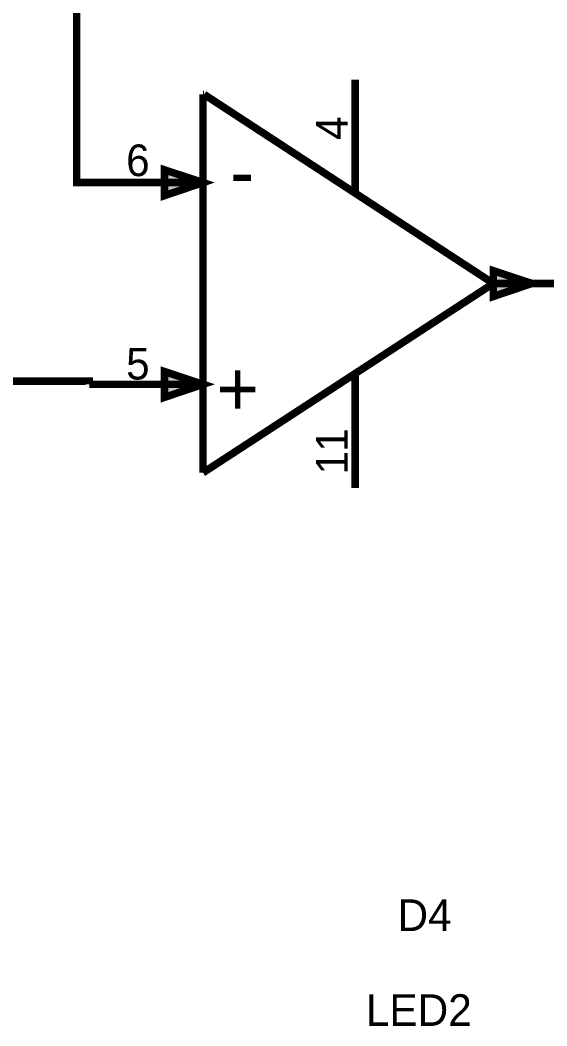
# Model space of a CAD drawing. Header units: millimetres. Extents: x 0 to 800, y 0 to 567.
# Drawn here: x 163.89 to 184.75, y 489.55 to 529.42 of the extents above; entities that cross this region are included whole.
import ezdxf

# ---------------------------------------------------------------- set-up
doc = ezdxf.new("R2010")
doc.units = ezdxf.units.MM
doc.layers.add('Sheet', color=255, linetype='Continuous')

msp = doc.modelspace()

# ---------------------------------------------------------------- linework, layer by layer
at = {"layer": 'Sheet', "const_width": 0.3}
for points in [[(166.628, 522.978), (166.124, 522.978), (166.124, 540.751)], [(177.155, 522.563), (177.155, 527.054)], [(171.13, 526.472), (171.175, 526.472)], [(171.13, 511.476), (171.13, 526.472)], [(171.175, 526.472), (182.632, 518.979)], [(171.13, 522.978), (166.628, 522.978)], [(182.632, 518.979), (171.13, 511.476)], [(182.632, 518.979), (187.134, 518.979)], [(154.286, 515.104), (158.855, 515.104), (158.934, 515.104), (166.628, 515.104), (166.628, 514.981)], [(177.155, 515.362), (177.155, 510.871)], [(171.13, 514.981), (166.628, 514.981)]]:
    msp.add_lwpolyline(points, dxfattribs=at)
at = {"layer": 'Sheet'}
for points, const_width in [([(169.607, 523.482), (171.13, 522.978), (169.607, 522.462), (169.607, 523.482)], 0.3), ([(169.607, 523.482), (171.13, 522.978), (169.607, 522.462), (169.607, 523.482)], 0.0991), ([(184.155, 518.979), (182.632, 519.483), (182.632, 518.464), (184.155, 518.979)], 0.3), ([(184.155, 518.979), (182.632, 519.483), (182.632, 518.464), (184.155, 518.979)], 0.0991), ([(169.607, 515.485), (171.13, 514.981), (169.607, 514.466), (169.607, 515.485)], 0.3), ([(169.607, 515.485), (171.13, 514.981), (169.607, 514.466), (169.607, 515.485)], 0.0991)]:
    msp.add_lwpolyline(points, close=True, dxfattribs=dict(at, const_width=const_width))
for points in [[(169.55, 522.409), (171.281, 522.986), (169.55, 523.563)], [(182.574, 518.409), (184.305, 518.986), (182.574, 519.563)], [(169.55, 514.409), (171.281, 514.986), (169.55, 515.563)]]:
    msp.add_solid(points, dxfattribs=at)

# ---------------------------------------------------------------- texts
for s, p in [('4', (176.864, 524.669)), ('1', (176.864, 512.305)), ('1', (176.864, 511.409))]:
    msp.add_text(s, height=1.254, rotation=90, dxfattribs=at).set_placement(p)
for s, height, p in [('6', 1.254, (168.084, 523.235)), ('-', 2.15, (172.205, 522.339)), ('5', 1.254, (168.084, 515.172)), ('+', 2.15, (171.668, 513.738)), ('D4', 1.2543, (178.835, 493.31)), ('LED2', 1.2543, (177.581, 489.547))]:
    msp.add_text(s, height=height, dxfattribs=at).set_placement(p)

doc.saveas('drawing.dxf')
